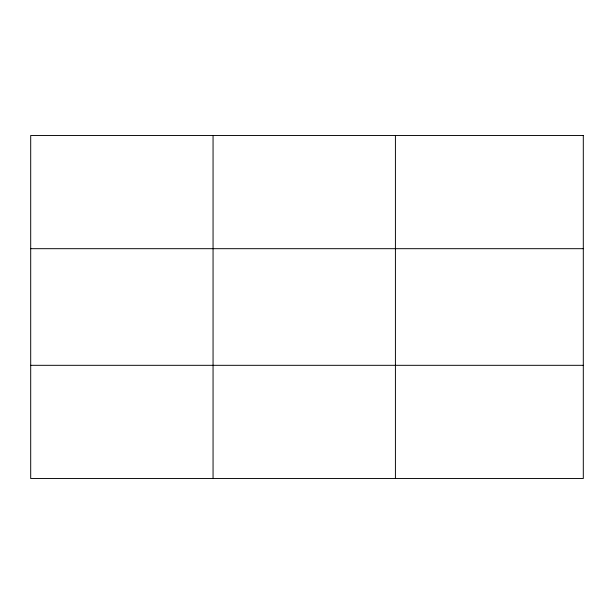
<?xml version="1.0" encoding="UTF-8"?>
<svg xmlns="http://www.w3.org/2000/svg" width="614" height="614" viewBox="0 0 614 614"><rect width="100%" height="100%" fill="white"/><g stroke="black" fill="none" stroke-linecap="round" stroke-linejoin="round"><path stroke-width="0.92" d="M213.058 478.521L213.058 135.479M395.416 478.521L395.416 135.479M30.7 248.685L583.3 248.685M30.7 365.315L583.3 365.315M583.3 135.479L583.3 478.521L30.7 478.521L30.7 135.479L583.3 135.479"/></g></svg>
